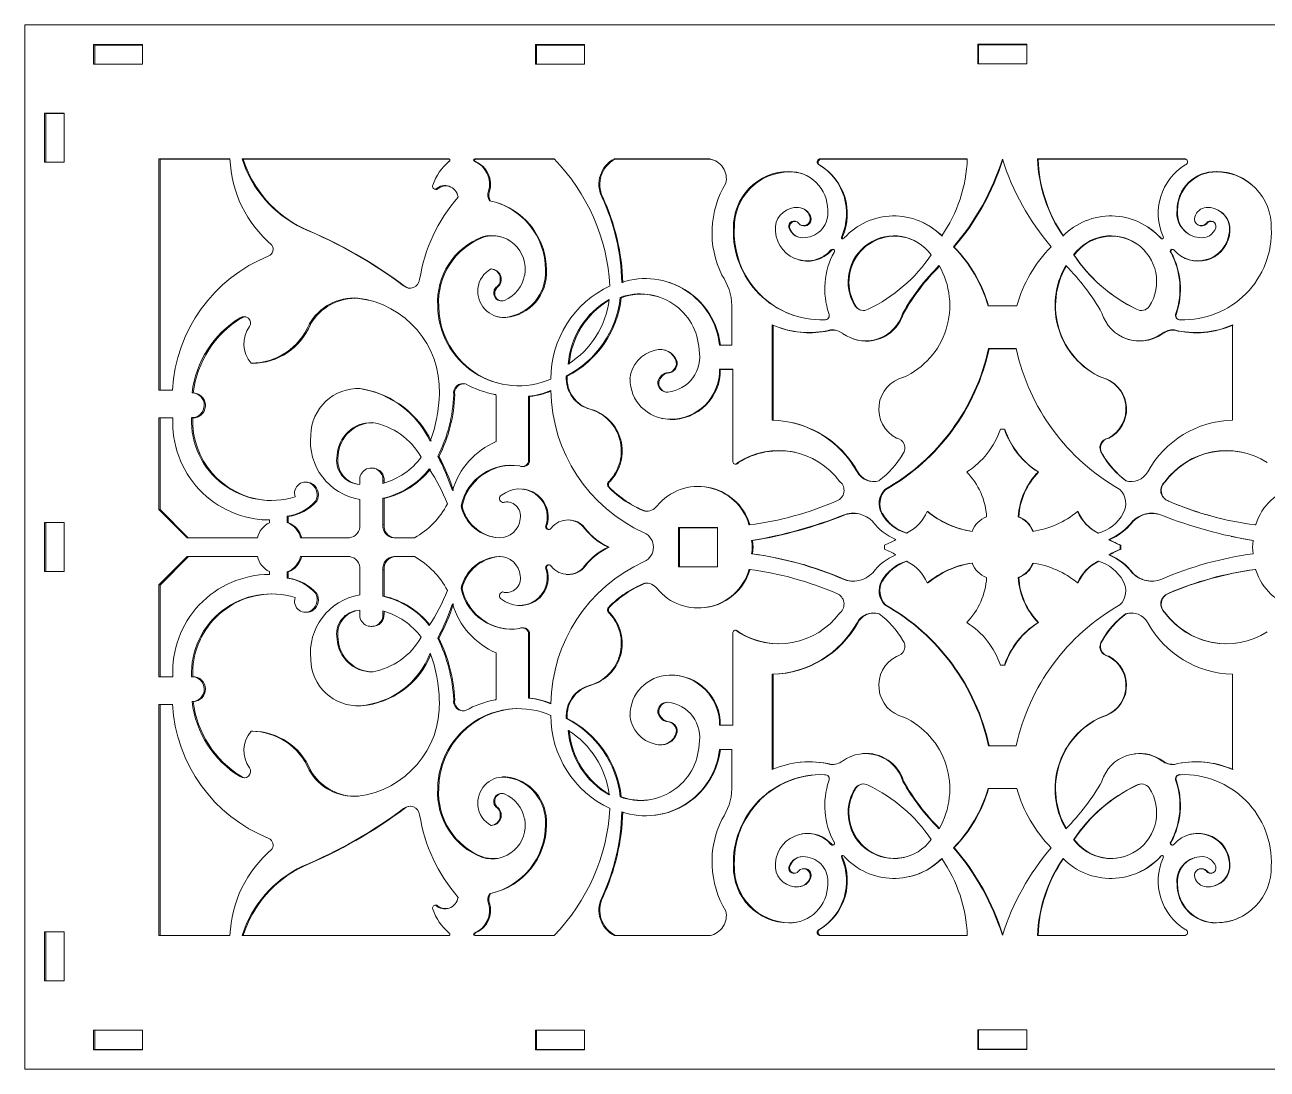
# Model space of a CAD drawing. Header units: millimetres. Extents: x -170 to 533, y 50 to 1036.
# Drawn here: x -166.1 to 51.4, y 529.6 to 712.3 of the extents above; entities that cross this region are included whole.
import ezdxf

# ---------------------------------------------------------------- set-up
doc = ezdxf.new("R2010")
doc.units = ezdxf.units.MM

msp = doc.modelspace()

# ---------------------------------------------------------------- linework, layer by layer
at = {"color": 7, "linetype": 'Continuous', "lineweight": 15}
for p, q in [((-166.06, 529.62), (-166.06, 712.34)), ((-166.06, 712.34), (176.1, 712.34)), ((-154.05, 705.44), (-154.05, 708.87)), ((-154.05, 708.87), (-153.82, 708.79)), ((-154.05, 708.87), (-145.48, 708.87)), ((-153.82, 705.44), (-153.82, 708.79)), ((-153.82, 708.79), (-145.48, 708.79)), ((-145.48, 708.87), (-145.48, 705.44)), ((-76.67, 705.44), (-76.67, 708.87)), ((-76.67, 708.87), (-76.5, 708.79)), ((-76.67, 708.87), (-68.09, 708.87)), ((-76.5, 705.44), (-76.5, 708.79)), ((-76.5, 708.79), (-68.09, 708.79)), ((-68.09, 708.87), (-68.09, 705.44)), ((0.73, 705.51), (0.73, 708.94)), ((0.73, 708.94), (0.85, 708.85)), ((0.73, 708.94), (9.31, 708.94)), ((0.85, 705.51), (0.85, 708.85)), ((0.85, 708.85), (9.31, 708.85)), ((9.31, 708.94), (9.31, 705.51)), ((-145.48, 705.44), (-154.05, 705.44)), ((-68.09, 705.44), (-76.67, 705.44)), ((9.31, 705.51), (0.73, 705.51)), ((-162.63, 688.33), (-162.63, 696.9)), ((-162.63, 696.9), (-162.39, 696.83)), ((-162.63, 696.9), (-159.2, 696.9)), ((-162.39, 688.33), (-162.39, 696.83)), ((-162.39, 696.83), (-159.2, 696.83)), ((-159.2, 696.9), (-159.2, 688.33)), ((-159.2, 688.33), (-162.63, 688.33)), ((-142.62, 688.91), (-142.62, 648.44)), ((-142.62, 688.91), (-142.4, 688.84)), ((-130.17, 688.9), (-142.62, 688.91)), ((-142.4, 688.84), (-142.4, 648.44)), ((-130.16, 688.83), (-142.4, 688.84)), ((-128.04, 688.9), (-127.83, 688.83)), ((-91.82, 688.9), (-128.04, 688.9)), ((-91.72, 688.83), (-127.83, 688.83)), ((-87.39, 688.47), (-87.21, 688.4)), ((-87.31, 688.9), (-87.13, 688.83)), ((-73.42, 688.9), (-87.31, 688.9)), ((-73.35, 688.83), (-87.13, 688.83)), ((-62.89, 688.9), (-62.73, 688.83)), ((-46.18, 688.9), (-62.89, 688.9)), ((-46.04, 688.83), (-62.73, 688.83)), ((-46.18, 688.9), (-46.04, 688.83)), ((-26.98, 687.82), (-26.85, 687.75)), ((-26.78, 688.9), (-26.65, 688.83)), ((-1.12, 688.9), (-26.78, 688.9)), ((-1.12, 688.83), (-26.65, 688.83)), ((11.16, 688.9), (11.27, 688.83)), ((11.16, 688.9), (36.83, 688.9)), ((11.27, 688.83), (36.91, 688.83)), ((36.83, 688.9), (36.91, 688.83)), ((-32.37, 686.68), (-32.23, 686.61)), ((42.41, 686.68), (42.49, 686.61)), ((-94.35, 683.61), (-94.17, 683.55)), ((-94.15, 683.58), (-93.97, 683.52)), ((-84.91, 683.23), (-84.73, 683.16)), ((-83.05, 681.09), (-83.23, 681.15)), ((-65.09, 682.27), (-64.93, 682.21)), ((-29.78, 680.12), (-29.91, 680.18)), ((-28.64, 678.74), (-28.51, 678.68)), ((35.59, 679.94), (35.67, 679.88)), ((43.36, 679.56), (43.28, 679.62)), ((-117.45, 676.77), (-117.25, 676.71)), ((-42.04, 676.77), (-41.89, 676.71)), ((-32.33, 676.85), (-32.2, 676.79)), ((-30.25, 677.3), (-30.11, 677.24)), ((-8.63, 677.62), (-8.75, 677.68)), ((30.53, 676.93), (30.44, 676.98)), ((39.13, 677.42), (39.22, 677.36)), ((40.72, 677.61), (40.8, 677.55)), ((44.75, 677.06), (44.83, 677)), ((-85.99, 675.23), (-85.81, 675.18)), ((-23.1, 675.29), (-22.97, 675.23)), ((32.69, 675.07), (32.78, 675.01)), ((-24.98, 672.95), (-24.85, 672.89)), ((-3.52, 673.52), (-3.4, 673.47)), ((17.49, 672.09), (17.59, 672.03)), ((34.47, 672.53), (34.56, 672.47)), ((36.22, 671.92), (36.3, 671.86)), ((-31.22, 671.43), (-31.08, 671.37)), ((-83.94, 669.51), (-84.12, 669.56)), ((-74.95, 669.49), (-74.78, 669.44)), ((-99.77, 666.67), (-99.58, 666.62)), ((-83.64, 666.36), (-83.46, 666.31)), ((-53.19, 667.23), (-53.34, 667.28)), ((-107.79, 664.52), (-107.59, 664.48)), ((-105.61, 664.11), (-107.59, 664.48)), ((-61.85, 664.65), (-61.69, 664.6)), ((-42.34, 663.21), (-42.34, 656.32)), ((2.5, 663.17), (7.54, 663.17)), ((-128.36, 661.09), (-128.15, 661.04)), ((-93.81, 663.12), (-93.63, 663.07)), ((-83.41, 661.3), (-83.23, 661.25)), ((-82.04, 661.16), (-81.87, 661.11)), ((-20.69, 663.05), (-20.56, 663)), ((-12.4, 661.91), (-12.28, 661.86)), ((35.39, 661.84), (35.47, 661.79)), ((-116.3, 659.94), (-116.09, 659.9)), ((-35.26, 659.85), (-35.26, 643.17)), ((-35.12, 659.79), (-35.12, 643.17)), ((-33.77, 659.29), (-33.63, 659.24)), ((-25.03, 658.96), (-24.9, 658.91)), ((35.08, 658.96), (35.16, 658.91)), ((45.31, 659.85), (45.31, 643.17)), ((-21.11, 657.41), (-20.98, 657.36)), ((26.07, 657.7), (26.17, 657.65)), ((32.99, 658.36), (33.08, 658.31)), ((-53.96, 655.4), (-54.12, 655.44)), ((-42.34, 656.32), (-44.49, 656.32)), ((2.6, 655.69), (2.71, 655.65)), ((2.6, 655.69), (7.45, 655.69)), ((2.71, 655.65), (7.46, 655.65)), ((-126.44, 653.16), (-126.23, 653.12)), ((-52.05, 653.34), (-51.9, 653.3)), ((-71.31, 650.9), (-71.14, 650.86)), ((-53.74, 651.46), (-53.59, 651.43)), ((-44.49, 652.07), (-44.34, 652.03)), ((-44.49, 652.07), (-42.16, 652.07)), ((-44.34, 652.03), (-42.16, 652.03)), ((-42.16, 652.07), (-42.16, 635.88)), ((23.15, 650.39), (23.06, 650.43)), ((-140.23, 648.44), (-142.62, 648.44)), ((-136.27, 647.9), (-136.48, 647.94)), ((-106.76, 648.58), (-106.96, 648.62)), ((-74, 648.38), (-73.99, 648.37)), ((-55.27, 649.94), (-55.12, 649.9)), ((-91, 647.65), (-90.82, 647.61)), ((-83.93, 647.69), (-83.75, 647.66)), ((-83.57, 647.51), (-83.57, 639.42)), ((-77.93, 647.21), (-77.76, 647.17)), ((-77.93, 647.21), (-77.93, 635.88)), ((-77.82, 647.38), (-77.65, 647.35)), ((-77.76, 647.17), (-77.76, 635.85)), ((-142.62, 643.6), (-142.4, 643.57)), ((-140.16, 643.6), (-142.62, 643.6)), ((-142.62, 643.6), (-142.62, 627.55)), ((-140.16, 643.57), (-142.4, 643.57)), ((-142.4, 643.57), (-142.4, 627.53)), ((-136.89, 643.6), (-136.67, 643.57)), ((-67.13, 645.09), (-66.96, 645.06)), ((-54.58, 643.48), (-54.42, 643.45)), ((-54.42, 643.45), (-53.14, 643.3)), ((-53.29, 643.33), (-53.14, 643.3)), ((-31.57, 642.68), (-31.7, 642.71)), ((4.67, 641.58), (5.37, 641.58)), ((5.37, 641.58), (5.48, 641.55)), ((-13.53, 640.04), (-13.4, 640.01)), ((23.57, 640.04), (23.67, 640.01)), ((-111.4, 637.03), (-111.2, 637)), ((22.47, 637.25), (22.56, 637.22)), ((-93.78, 636.85), (-93.59, 636.82)), ((-79.19, 635.07), (-79.01, 635.05)), ((-77.93, 635.88), (-77.76, 635.85)), ((-41.8, 635.49), (-41.66, 635.47)), ((-41.31, 635.77), (-41.17, 635.75)), ((-104.95, 634.76), (-105.15, 634.78)), ((-20.41, 634.16), (-20.28, 634.13)), ((11.26, 634.1), (11.37, 634.08)), ((-116.52, 632.29), (-116.72, 632.32)), ((-115.76, 631.92), (-115.55, 631.89)), ((-107.45, 632.58), (-107.45, 631.95)), ((-103.39, 632.58), (-103.39, 632.11)), ((-103.39, 632.58), (-103.2, 632.56)), ((-103.2, 632.56), (-103.2, 632.16)), ((-78.69, 631.07), (-78.86, 631.1)), ((-63.94, 631.48), (-63.78, 631.46)), ((-63.75, 632.53), (-63.59, 632.5)), ((-46.63, 631.43), (-46.78, 631.46)), ((-15.55, 631.03), (-15.42, 631.01)), ((26.6, 632.59), (26.69, 632.57)), ((33.45, 632.4), (33.53, 632.38)), ((-115.15, 629.03), (-114.95, 629.01)), ((-107.45, 629.28), (-107.45, 624.87)), ((-103.39, 629.51), (-103.2, 629.49)), ((-103.39, 629.51), (-103.39, 624.9)), ((-103.2, 629.49), (-103.2, 624.88)), ((-82.47, 628.78), (-82.3, 628.76)), ((34.02, 629.04), (34.1, 629.02)), ((-142.62, 627.55), (-137.65, 622.58)), ((-142.62, 627.55), (-142.4, 627.53)), ((-142.4, 627.53), (-137.45, 622.58)), ((-120.16, 626.35), (-120.16, 625.26)), ((-120.16, 626.35), (-119.96, 626.33)), ((-119.96, 626.33), (-119.96, 625.24)), ((-89.71, 628.18), (-89.53, 628.16)), ((-22.81, 626.55), (-22.68, 626.53)), ((-16.12, 626.88), (-15.99, 626.86)), ((-8.13, 627.19), (-8.01, 627.17)), ((7.79, 626.26), (7.89, 626.24)), ((18.17, 627.19), (18.27, 627.17)), ((-162.63, 616.69), (-162.63, 625.27)), ((-162.63, 625.27), (-162.39, 625.25)), ((-162.63, 625.27), (-159.2, 625.27)), ((-162.39, 616.69), (-162.39, 625.25)), ((-162.39, 625.25), (-159.2, 625.25)), ((-159.2, 625.27), (-159.2, 616.69)), ((-124.72, 625.78), (-124.51, 625.76)), ((-124.51, 625.76), (-123.24, 625.69)), ((-123.24, 625.71), (-123.24, 625.22)), ((-120.16, 625.26), (-119.96, 625.24)), ((-103.39, 624.9), (-103.2, 624.88)), ((-74.83, 624.88), (-74.66, 624.86)), ((-70.46, 625.67), (-70.62, 625.69)), ((-68.09, 624.2), (-67.92, 624.18)), ((-51.67, 617.51), (-51.67, 624.37)), ((-51.67, 624.37), (-51.51, 624.36)), ((-44.81, 624.37), (-51.67, 624.37)), ((-51.51, 617.51), (-51.51, 624.36)), ((-44.81, 624.36), (-51.51, 624.36)), ((-44.81, 617.51), (-44.81, 624.37)), ((-39.34, 624.94), (-39.2, 624.92)), ((27.72, 625.41), (27.82, 625.39)), ((-137.65, 622.58), (-125.36, 622.58)), ((-109.26, 622.58), (-117.8, 622.58)), ((-97.88, 622.58), (-101.5, 622.58)), ((-38.85, 622.11), (-38.71, 622.09)), ((23.65, 622.29), (23.75, 622.27)), ((45.05, 622.84), (45.12, 622.83)), ((-63.97, 620.94), (-63.81, 620.93)), ((-38.85, 619.78), (-38.71, 619.77)), ((-15.61, 620.59), (-15.61, 621.3)), ((25.66, 621.3), (25.75, 621.28)), ((25.66, 620.59), (25.66, 621.3)), ((25.66, 620.59), (25.75, 620.57)), ((25.75, 620.57), (25.75, 621.28)), ((-142.62, 614.34), (-137.65, 619.31)), ((-142.4, 614.33), (-137.43, 619.3)), ((-137.65, 619.31), (-137.43, 619.3)), ((-137.65, 619.31), (-125.36, 619.31)), ((-137.43, 619.3), (-125.36, 619.3)), ((-117.8, 619.31), (-117.6, 619.3)), ((-109.26, 619.31), (-117.8, 619.31)), ((-109.16, 619.3), (-117.6, 619.3)), ((-101.5, 619.31), (-101.31, 619.3)), ((-97.88, 619.31), (-101.5, 619.31)), ((-97.86, 619.3), (-101.31, 619.3)), ((-83.06, 619.3), (-82.89, 619.29)), ((-82.53, 619.28), (-82.89, 619.29)), ((-68.09, 617.69), (-67.92, 617.68)), ((-44.81, 617.51), (-51.67, 617.51)), ((23.65, 619.6), (23.75, 619.58)), ((-159.2, 616.69), (-162.63, 616.69)), ((-123.24, 616.18), (-123.24, 616.67)), ((-120.16, 615.54), (-120.16, 616.63)), ((-120.16, 616.63), (-119.96, 616.61)), ((-120.16, 615.54), (-119.96, 615.53)), ((-119.96, 615.53), (-119.96, 616.61)), ((-107.45, 612.6), (-107.45, 617.02)), ((-103.39, 612.38), (-103.39, 616.99)), ((-103.39, 616.99), (-103.2, 616.98)), ((-103.2, 612.37), (-103.2, 616.98)), ((-74.83, 617.01), (-74.66, 617)), ((-71.3, 616.19), (-71.13, 616.18)), ((-39.34, 616.95), (-39.2, 616.94)), ((-22.86, 615.36), (-22.73, 615.34)), ((7.79, 615.63), (7.89, 615.62)), ((27.72, 616.48), (27.82, 616.47)), ((49.27, 617.05), (49.31, 617.04)), ((-142.62, 598.29), (-142.62, 614.34)), ((-142.62, 614.34), (-142.4, 614.33)), ((-142.4, 598.29), (-142.4, 614.33)), ((-89.71, 613.71), (-89.53, 613.7)), ((-57.57, 614.64), (-57.41, 614.63)), ((-16.12, 615.01), (-15.99, 615)), ((-8.13, 614.7), (-8.01, 614.69)), ((18.17, 614.7), (18.27, 614.69)), ((-115.15, 612.86), (-114.95, 612.85)), ((-103.39, 612.38), (-103.2, 612.37)), ((-82.47, 613.11), (-82.3, 613.1)), ((-82.3, 613.1), (-81.73, 613)), ((34.02, 612.85), (34.1, 612.84)), ((-117.01, 609.56), (-116.81, 609.55)), ((-115.76, 609.97), (-115.55, 609.97)), ((-107.45, 609.31), (-107.45, 609.94)), ((-103.39, 609.31), (-103.39, 609.78)), ((-103.39, 609.31), (-103.2, 609.3)), ((-103.2, 609.3), (-103.2, 609.72)), ((-79.74, 610.75), (-79.56, 610.75)), ((-63.94, 610.41), (-63.78, 610.4)), ((-63.75, 609.36), (-63.59, 609.36)), ((-48.7, 610.33), (-48.55, 610.32)), ((-15.55, 610.86), (-15.42, 610.85)), ((26.6, 609.3), (26.69, 609.29)), ((33.45, 609.49), (33.53, 609.48)), ((-105.47, 607.09), (-105.28, 607.08)), ((-78.81, 606.82), (-78.99, 606.83)), ((-20.41, 607.73), (-20.28, 607.73)), ((11.26, 607.79), (11.37, 607.78)), ((-111.4, 604.86), (-111.2, 604.86)), ((-93.78, 605.04), (-93.59, 605.04)), ((-77.93, 594.68), (-77.93, 606.01)), ((-77.93, 606.01), (-77.76, 606)), ((-77.76, 594.69), (-77.76, 606)), ((-42.16, 589.82), (-42.16, 606.01)), ((-41.57, 606.4), (-41.71, 606.4)), ((-41.31, 606.12), (-41.17, 606.11)), ((22.47, 604.64), (22.56, 604.64)), ((-83.57, 594.38), (-83.57, 602.47)), ((4.67, 600.3), (5.37, 600.3)), ((5.37, 600.3), (5.48, 600.3)), ((23.57, 601.85), (23.67, 601.85)), ((-140.16, 598.29), (-142.62, 598.29)), ((-142.62, 598.29), (-142.4, 598.29)), ((-140.16, 598.29), (-142.4, 598.29)), ((-136.89, 598.29), (-136.67, 598.29)), ((-53.01, 598.56), (-53.17, 598.56)), ((-35.26, 582.04), (-35.26, 598.72)), ((-35.26, 598.72), (-35.12, 598.72)), ((-35.12, 582.1), (-35.12, 598.72)), ((45.31, 582.04), (45.31, 598.72)), ((-67.13, 596.8), (-66.96, 596.8)), ((-136.79, 593.92), (-136.58, 593.93)), ((-91, 594.24), (-90.82, 594.24)), ((-77.93, 594.68), (-77.76, 594.69)), ((-77.82, 594.51), (-77.65, 594.51)), ((-142.62, 552.98), (-142.62, 593.45)), ((-140.23, 593.45), (-142.62, 593.45)), ((-142.4, 553.02), (-142.4, 593.45)), ((-107.52, 593.19), (-107.32, 593.2)), ((-107.38, 593.2), (-107.18, 593.2)), ((-74, 593.51), (-73.99, 593.52)), ((-55.27, 591.95), (-55.12, 591.96)), ((-71.31, 590.99), (-71.14, 591)), ((-53.74, 590.43), (-53.59, 590.43)), ((-44.49, 589.82), (-44.34, 589.82)), ((-44.49, 589.82), (-42.16, 589.82)), ((-44.34, 589.82), (-42.16, 589.82)), ((22.3, 591.22), (22.4, 591.23)), ((-126.44, 588.73), (-126.23, 588.74)), ((-52.05, 588.55), (-51.9, 588.56)), ((-54.68, 586.35), (-54.52, 586.36)), ((-42.34, 585.57), (-44.49, 585.57)), ((-42.34, 578.68), (-42.34, 585.57)), ((2.6, 586.2), (2.71, 586.21)), ((2.6, 586.2), (7.45, 586.2)), ((2.71, 586.21), (7.45, 586.21)), ((-30.23, 583.32), (-30.37, 583.31)), ((-25.03, 582.93), (-24.9, 582.95)), ((-19.44, 584.82), (-19.57, 584.81)), ((28.17, 584.79), (28.08, 584.78)), ((32.99, 583.53), (33.08, 583.55)), ((36.46, 583.21), (36.38, 583.19)), ((-128.36, 580.8), (-128.15, 580.82)), ((-116.3, 581.95), (-116.09, 581.96)), ((-82.46, 580.74), (-82.64, 580.72)), ((-82.46, 580.74), (-81.87, 580.75)), ((-82.04, 580.73), (-81.87, 580.75)), ((-26.12, 581.14), (-26.09, 581.15)), ((-93.81, 578.77), (-93.63, 578.79)), ((-20.69, 578.84), (-20.56, 578.86)), ((-12.4, 579.98), (-12.28, 580)), ((2.5, 578.72), (7.54, 578.72)), ((28.51, 579.31), (28.6, 579.33)), ((35.39, 580.05), (35.47, 580.07)), ((-61.85, 577.24), (-61.69, 577.26)), ((-99.77, 575.22), (-99.58, 575.24)), ((-83.64, 575.53), (-83.46, 575.54)), ((-55.76, 574.06), (-55.61, 574.08)), ((-84.41, 572.27), (-84.23, 572.29)), ((-74.95, 572.4), (-74.78, 572.42)), ((-29.96, 570.8), (-30.09, 570.78)), ((17.49, 569.8), (17.59, 569.82)), ((37.84, 570.68), (37.76, 570.66)), ((-24.98, 568.94), (-24.85, 568.97)), ((-3.52, 568.37), (-3.4, 568.39)), ((34.47, 569.36), (34.56, 569.39)), ((-85.99, 566.66), (-85.81, 566.68)), ((-23.1, 566.6), (-22.97, 566.63)), ((32.69, 566.82), (32.78, 566.84)), ((-117.45, 565.12), (-117.25, 565.15)), ((-42.04, 565.12), (-41.89, 565.15)), ((-32.33, 565.04), (-32.2, 565.07)), ((-29.88, 564.69), (-30.01, 564.66)), ((-28.64, 563.15), (-28.51, 563.18)), ((-11.27, 563.3), (-11.15, 563.33)), ((27.47, 563.51), (27.57, 563.54)), ((39.53, 564.65), (39.45, 564.63)), ((40.72, 564.28), (40.8, 564.3)), ((44.75, 564.83), (44.83, 564.86)), ((-30.37, 561.56), (-30.23, 561.58)), ((35.59, 561.95), (35.67, 561.98)), ((42.3, 561.73), (42.38, 561.76)), ((-84.72, 560.32), (-84.54, 560.35)), ((-65.09, 559.62), (-64.93, 559.65)), ((-94.09, 558.33), (-94.28, 558.3)), ((-94.15, 558.31), (-93.97, 558.34)), ((-94.09, 558.33), (-93.97, 558.34)), ((-84.91, 558.66), (-84.73, 558.7)), ((-32.37, 555.21), (-32.23, 555.25)), ((42.41, 555.21), (42.49, 555.25)), ((-162.63, 545.06), (-162.63, 553.63)), ((-162.63, 553.63), (-159.2, 553.63)), ((-162.39, 545.1), (-162.39, 553.63)), ((-159.2, 553.63), (-159.2, 545.06)), ((-142.62, 552.98), (-142.4, 553.02)), ((-130.17, 552.99), (-142.62, 552.98)), ((-130.16, 553.03), (-142.4, 553.02)), ((-128.04, 552.99), (-127.83, 553.03)), ((-91.82, 552.99), (-128.04, 552.99)), ((-91.75, 553.03), (-127.83, 553.03)), ((-87.39, 553.42), (-87.21, 553.46)), ((-87.31, 552.99), (-87.13, 553.03)), ((-73.42, 552.99), (-87.31, 552.99)), ((-73.38, 553.03), (-87.13, 553.03)), ((-62.89, 552.99), (-62.73, 553.03)), ((-46.18, 552.99), (-62.89, 552.99)), ((-46.04, 553.03), (-62.73, 553.03)), ((-46.18, 552.99), (-46.04, 553.03)), ((-26.98, 554.07), (-26.85, 554.1)), ((-26.78, 552.99), (-26.65, 553.03)), ((-1.12, 552.99), (-26.78, 552.99)), ((-1.12, 553.03), (-26.65, 553.03)), ((11.16, 552.99), (11.27, 553.03)), ((11.16, 552.99), (36.83, 552.99)), ((11.27, 553.03), (36.91, 553.03)), ((36.83, 552.99), (36.91, 553.03)), ((36.91, 553.03), (37.11, 553.05)), ((-162.63, 545.06), (-162.39, 545.1)), ((-159.2, 545.06), (-162.63, 545.06)), ((-159.2, 545.1), (-162.39, 545.1)), ((-154.05, 533.02), (-154.05, 536.45)), ((-154.05, 536.45), (-145.48, 536.45)), ((-153.82, 533.07), (-153.82, 536.45)), ((-145.48, 536.45), (-145.48, 533.02)), ((-76.67, 533.02), (-76.67, 536.45)), ((-76.67, 536.45), (-68.09, 536.45)), ((-76.5, 533.07), (-76.5, 536.45)), ((-68.09, 536.45), (-68.09, 533.02)), ((0.73, 533.08), (0.73, 536.51)), ((0.73, 536.51), (9.31, 536.51)), ((0.85, 533.14), (0.85, 536.51)), ((9.31, 536.51), (9.31, 533.08)), ((-154.05, 533.02), (-153.82, 533.07)), ((-145.48, 533.02), (-154.05, 533.02)), ((-145.48, 533.07), (-153.82, 533.07)), ((-76.67, 533.02), (-76.5, 533.07)), ((-68.09, 533.02), (-76.67, 533.02)), ((-68.09, 533.07), (-76.5, 533.07)), ((0.73, 533.08), (0.85, 533.14)), ((9.31, 533.08), (0.73, 533.08)), ((9.31, 533.14), (0.85, 533.14)), ((176.1, 529.62), (-166.06, 529.62))]:
    msp.add_line(p, q, dxfattribs=at)
at = {"color": 7, "linetype": 'Continuous', "lineweight": 15, "flags": 128}
for points in [[(-46.04, 688.83), (-45.35, 688.63), (-45.21, 688.57)], [(36.91, 688.83), (37.11, 688.81), (37.21, 688.78)], [(-94.17, 683.55), (-94.1, 683.53), (-93.97, 683.52)], [(30.53, 676.93), (31.38, 676.31), (32.78, 675.01)], [(32.85, 674.89), (32.82, 674.92), (32.78, 675.01)], [(-99.58, 666.62), (-99.2, 666.37), (-99.06, 666.31)], [(-83.23, 661.25), (-82.85, 661.17), (-81.87, 661.11)], [(-116.52, 632.29), (-116.09, 632.19), (-115.55, 631.89)], [(-82.3, 628.76), (-81.67, 628.86), (-81.41, 628.85)], [(45.12, 622.83), (46.92, 622.46), (48.97, 622.09)], [(-57.01, 614.64), (-57.11, 614.65), (-57.41, 614.63)], [(-24.9, 582.95), (-24.62, 582.94), (-24.35, 582.96)], [(-128.15, 580.82), (-127.8, 580.64), (-127.65, 580.61)], [(28.6, 579.33), (28.88, 579.45), (29.13, 579.51)], [(-85.81, 566.68), (-84.5, 566.45), (-83.29, 566.5)], [(-32.23, 555.25), (-30.9, 555.36), (-30.47, 555.45)]]:
    msp.add_lwpolyline(points, dxfattribs=at)
at = {"color": 7, "linetype": 'Continuous', "lineweight": 15}
for centre, radius, start, end in [((-109.34, 689.69), 20.84, 182.1946, 229.6952), ((-108.87, 694.94), 20.1, 197.5091, 244.7298), ((-108.67, 694.87), 20.09, 197.5091, 244.7298), ((-85.94, 681.36), 9.2, 129.5239, 161.5185), ((-91.89, 688.67), 0.237, 295.393, 70.6994), ((-87.32, 688.68), 0.22, 87.4713, 252.8667), ((-89.05, 684.47), 4.33, 343.2685, 67.3784), ((-87.14, 688.61), 0.22, 87.4713, 246.1002), ((-88.87, 684.41), 4.33, 343.2685, 67.3784), ((-98.43, 664.65), 34.83, 3.363, 44.1143), ((-60.58, 684.45), 5.01, 117.5297, 205.7338), ((-60.42, 684.39), 5.01, 117.5297, 205.7338), ((-46.84, 685.4), 3.55, 347.454, 79.4253), ((-26.84, 688.35), 0.549, 84.6306, 254.6367), ((-26.7, 688.28), 0.548, 84.6306, 234.6838), ((-32.23, 679.33), 9.98, 336.1335, 58.2975), ((-32.09, 679.27), 9.97, 336.1335, 58.2975), ((-26.46, 689.83), 25.36, 325.3638, 357.8909), ((-37.02, 702.22), 44.11, 319.4119, 342.3553), ((-36.88, 702.15), 44.08, 319.4119, 342.3553), ((47.06, 702.22), 44.11, 197.6447, 220.5881), ((36.51, 689.83), 25.36, 182.1091, 214.6362), ((36.59, 689.76), 25.34, 182.1091, 214.6362), ((42.27, 679.33), 9.98, 121.7025, 203.8665), ((36.88, 688.35), 0.549, 285.3633, 95.3694), ((-32.34, 676.98), 9.7, 90.1472, 181.2589), ((-32.2, 676.92), 9.69, 90.1472, 181.2589), ((-32.25, 679.97), 6.7, 359.715, 91.0091), ((-32.11, 679.91), 6.7, 64.2121, 91.0091), ((42.29, 679.97), 6.7, 88.9909, 180.285), ((42.37, 679.91), 6.7, 88.9909, 180.285), ((42.39, 676.98), 9.7, 358.7411, 89.8528), ((42.47, 676.92), 9.69, 49.7084, 89.8528), ((-94.19, 684.09), 0.509, 158.5149, 274.0351), ((-92.55, 681.89), 2.33, 8.1025, 133.3318), ((-92.37, 681.82), 2.33, 70.7585, 133.3318), ((-83.21, 682.58), 1.82, 159.1348, 213.6289), ((-83.03, 682.51), 1.82, 159.1348, 213.6289), ((-29.13, 675.95), 16.67, 148.6286, 206.3073), ((-68.17, 663.15), 29.16, 139.1862, 170.8986), ((-87.3, 669.49), 12.35, 359.9864, 77.9559), ((-87.12, 669.44), 12.34, 359.9864, 70.7478), ((-99.41, 666.33), 37.84, 1.423, 24.916), ((-99.22, 666.28), 37.81, 1.423, 24.916), ((-30.95, 676.6), 3.79, 85.532, 173.0931), ((-29.78, 678.39), 1.19, 220.9579, 16.8888), ((-30.87, 678.06), 2.33, 16.8888, 84.6996), ((-29.64, 678.33), 1.19, 246.6511, 16.8888), ((-30.73, 678), 2.33, 16.8888, 65.8319), ((-29.84, 679.42), 4.33, 274.9665, 6.8609), ((-13.96, 667.13), 11.77, 44.7651, 137.5493), ((24, 667.13), 11.77, 42.4507, 135.2349), ((39.88, 679.42), 4.33, 173.1391, 265.0335), ((39.97, 679.36), 4.32, 173.1391, 235.6283), ((39.82, 678.39), 1.19, 163.1112, 319.0421), ((40.91, 678.06), 2.33, 95.3004, 163.1112), ((40.99, 676.6), 3.79, 6.9069, 94.468), ((41.07, 676.54), 3.79, 6.9069, 52.8213), ((-149.45, 600.19), 82.99, 53.2326, 67.3216), ((-149.22, 600.19), 82.92, 53.2326, 67.3216), ((-26.68, 676.11), 15.37, 177.5392, 272.0921), ((-26.55, 676.05), 15.36, 177.5392, 251.1983), ((-29.17, 676.59), 5.55, 175.1823, 319.0204), ((-31.44, 677.09), 0.926, 34.3998, 195.0732), ((-29.9, 677.63), 2.55, 197.7994, 279.8352), ((-31.3, 677.03), 0.925, 78.1217, 195.0732), ((-29.77, 677.57), 2.55, 197.7994, 247.2774), ((-13.83, 667.07), 11.76, 44.7651, 63.7323), ((39.22, 676.59), 5.55, 220.9796, 4.8177), ((36.73, 676.11), 15.37, 267.9079, 2.4608), ((39.3, 676.53), 5.55, 237.3359, 4.8177), ((39.9, 678.33), 1.19, 234.6573, 319.0421), ((39.94, 677.63), 2.55, 260.1648, 342.2006), ((41.48, 677.09), 0.926, 344.9268, 145.6002), ((41.56, 677.03), 0.925, 56.9596, 145.6002), ((-81.65, 663.85), 12.18, 110.8425, 183.4392), ((-81.48, 663.8), 12.17, 110.8425, 183.4392), ((-84.32, 669.63), 5.84, 349.3167, 106.5464), ((-84.15, 669.58), 5.84, 72.0265, 106.5464), ((-22.9, 675.13), 0.258, 142.0186, 346.7393), ((-22.76, 675.07), 0.258, 142.0186, 229.8076), ((-13.96, 667.4), 8.02, 35.7605, 212.9297), ((-13.83, 667.35), 8.01, 64.8837, 212.9297), ((24, 667.4), 8.02, 327.0703, 144.2395), ((24.09, 667.35), 8.01, 58.3071, 144.2395), ((32.94, 675.13), 0.258, 193.2607, 37.9814), ((-113.42, 646.95), 26.85, 111.6927, 176.8369), ((-123.89, 673.08), 1.29, 294.6195, 34.3761), ((-29.04, 676.53), 5.55, 248.3729, 319.0204), ((-12.66, 666.14), 13.4, 151.5087, 198.7101), ((-24.7, 672.74), 0.347, 321.129, 143.7216), ((-24.57, 672.69), 0.347, 78.8763, 143.7216), ((-30.26, 687.38), 27.46, 295.4417, 326.1686), ((-20.84, 656.52), 24.28, 15.8965, 44.46), ((-20.72, 656.47), 24.26, 15.8965, 44.46), ((30.89, 656.52), 24.28, 135.54, 164.1035), ((40.31, 687.38), 27.46, 213.8314, 244.5583), ((40.39, 687.31), 27.44, 213.8314, 242.4829), ((34.74, 672.74), 0.347, 36.2784, 218.871), ((22.7, 666.14), 13.4, 341.2899, 28.4913), ((34.83, 672.69), 0.347, 66.4357, 218.871), ((22.8, 666.08), 13.39, 341.2899, 28.4913), ((21.72, 642.44), 39.29, 135.0368, 150.2917), ((21.82, 642.4), 39.26, 135.0368, 150.2917), ((-17.99, 663.23), 13.81, 294.5483, 30.3398), ((28.04, 663.23), 13.81, 149.6602, 245.4517), ((28.13, 663.18), 13.8, 149.6602, 245.4517), ((-11.68, 642.44), 39.29, 29.7083, 44.9632), ((-98.66, 667.96), 1.7, 228.9395, 353.6308), ((-82.45, 665.79), 4.33, 117.735, 174.2656), ((-84.63, 667.85), 1.79, 303.6693, 84.7971), ((-84.45, 667.8), 1.78, 303.6693, 73.4126), ((-84.52, 669.67), 6.04, 293.2788, 349.3167), ((-82.83, 669.01), 7.89, 275.6863, 3.4702), ((-82.65, 668.96), 7.89, 275.6863, 3.4702), ((-57.45, 654.9), 13.04, 6.2568, 108.462), ((-52.21, 662.96), 9.88, 1.4854, 34.566), ((-82.25, 665.69), 4.54, 173.255, 272.6189), ((-82.63, 665.42), 1.38, 136.7229, 291.154), ((-82.45, 665.37), 1.38, 136.7229, 248.6482), ((-55.92, 650.32), 18.1, 115.2637, 179.8601), ((-57.29, 654.86), 13.03, 6.2568, 71.6258), ((-108.4, 655.48), 9.07, 86.1199, 150.4978), ((-108.21, 655.43), 9.06, 86.1199, 150.4978), ((-109.76, 648.39), 16.26, 358.1376, 83.0204), ((-79.37, 666.58), 17.63, 297.2167, 353.7146), ((-79.2, 666.53), 17.62, 297.2167, 353.7146), ((-56.64, 651.83), 14.38, 119.9514, 175.3681), ((-79.14, 666.08), 15.43, 301.9692, 353.3503), ((-56.48, 651.79), 14.37, 121.0711, 175.3681), ((-58.35, 654.96), 10.3, 2.9114, 109.8404), ((-58.19, 654.92), 10.29, 72.4264, 109.8404), ((-119.15, 645.89), 17.77, 121.2316, 173.298), ((-118.94, 645.86), 17.76, 121.2316, 173.298), ((-127.69, 660.18), 1.13, 326.1359, 126.2344), ((-127.48, 660.13), 1.12, 84.6121, 126.2344), ((-79.68, 663.32), 14.13, 180.8158, 293.5709), ((-79.51, 663.27), 14.12, 180.8158, 257.997), ((-26.02, 661.5), 0.757, 262.3587, 26.6598), ((-18.93, 663.86), 6.81, 233.8927, 343.3573), ((-18.8, 663.81), 6.81, 251.3711, 343.3573), ((-19.3, 664.12), 1.75, 217.8497, 298.412), ((-19.17, 664.07), 1.75, 217.8497, 249.7059), ((28.97, 663.86), 6.81, 196.6427, 306.1073), ((29.34, 664.12), 1.75, 241.588, 322.1503), ((36.07, 661.5), 0.757, 153.3402, 277.6413), ((36.15, 661.45), 0.757, 153.3402, 241.6739), ((-122.65, 656.55), 5.08, 143.8549, 221.9071), ((-126.45, 664.14), 10.99, 270.0484, 337.5153), ((-126.24, 664.09), 10.98, 270.0484, 337.5153), ((-28.82, 674.58), 16.08, 246.3657, 283.6214), ((-28.68, 674.53), 16.07, 252.0519, 283.6214), ((-24.81, 655.81), 3.16, 53.8927, 94.0959), ((-24.67, 655.76), 3.16, 71.2253, 94.0959), ((34.85, 655.81), 3.16, 85.9041, 126.1073), ((34.94, 655.76), 3.16, 85.9041, 126.1073), ((38.86, 674.58), 16.08, 256.3786, 293.6343), ((38.95, 674.53), 16.07, 256.3786, 293.6343), ((29.06, 663.81), 6.81, 244.8046, 306.1073), ((-54.47, 649.85), 5.71, 103.0123, 174.3252), ((-54.88, 652.62), 2.92, 14.1854, 107.356), ((-54.73, 652.58), 2.92, 14.1854, 74.7749), ((-54.13, 654.24), 6.19, 275.7176, 11.6055), ((-34.05, 663.65), 37.5, 299.5629, 347.7491), ((-33.91, 663.6), 37.47, 299.5629, 347.7491), ((44.09, 663.65), 37.5, 192.2509, 240.4371), ((-53.7, 653.13), 1.67, 268.7264, 7.2397), ((-53.55, 653.09), 1.66, 268.7264, 7.2397), ((-65.76, 650.48), 5.56, 175.7276, 255.8253), ((-65.6, 650.45), 5.56, 175.7276, 255.8253), ((-53.12, 650.36), 7.03, 179.5993, 268.5886), ((-53.11, 649.3), 2.26, 106.3354, 163.5873), ((-52.95, 649.26), 2.25, 106.3354, 163.5873), ((-53.08, 651.92), 8.6, 268.5886, 1.0046), ((-52.93, 651.88), 8.59, 268.5886, 1.0046), ((-10.89, 645.12), 5.72, 103.8649, 242.515), ((20.93, 645.12), 5.72, 297.485, 76.1351), ((21.03, 645.08), 5.72, 297.485, 68.1663), ((-136.84, 645.79), 2.18, 268.7063, 88.7063), ((-136.63, 645.75), 2.18, 268.7063, 80.5297), ((-107.75, 640.43), 8.27, 87.3877, 178.7286), ((-110.02, 632.4), 16.51, 25.4539, 80.7813), ((-109.82, 632.38), 16.49, 25.4539, 79.3061), ((-89.37, 647.94), 1.65, 74.9295, 189.9387), ((-89.19, 647.9), 1.65, 86.7947, 189.9387), ((-80.37, 665.16), 17.83, 241.2572, 259.1869), ((-78.66, 658.44), 11.09, 274.3059, 294.8351), ((-78.48, 658.4), 11.08, 274.3059, 294.0277), ((-46.25, 648.75), 27.74, 180.792, 245.7312), ((-53.64, 649.72), 1.64, 172.3635, 274.4661), ((-53.49, 649.68), 1.64, 172.3635, 256.7233), ((-118.01, 648.22), 24.5, 339.1394, 359.1624), ((-116.67, 648.5), 25.68, 333.0226, 358.1122), ((-116.46, 648.46), 25.66, 333.0226, 358.1122), ((-83.76, 647.47), 0.188, 12.0721, 76.6387), ((-77.76, 647.22), 0.178, 112.3966, 183.9379), ((-77.58, 647.18), 0.178, 112.3966, 183.9379), ((-123.15, 642.74), 17.03, 177.1067, 269.6895), ((-122.96, 643.06), 13.94, 177.7824, 287.6144), ((-122.75, 643.03), 13.93, 177.7824, 263.9891), ((-69.32, 637.77), 7.65, 316.7683, 73.3201), ((-69.15, 637.74), 7.64, 316.7683, 73.3201), ((-105.36, 636.7), 6.05, 89.2012, 176.9369), ((-105.16, 636.68), 6.05, 89.2012, 176.9369), ((-107.35, 630.69), 12.24, 29.4193, 80.2582), ((-35.7, 625.71), 17.46, 28.9026, 88.5679), ((-35.56, 625.7), 17.45, 28.9026, 76.765), ((-8.86, 646.18), 14.29, 302.3214, 341.2473), ((18.91, 646.18), 14.29, 198.7527, 237.6786), ((19, 646.14), 14.28, 198.7527, 237.6786), ((45.74, 625.71), 17.46, 91.4321, 151.0974), ((-105.76, 639.47), 10.32, 173.5843, 260.5966), ((-78.18, 626.91), 13.63, 113.2971, 163.104), ((-13.78, 638.33), 1.73, 321.4269, 81.659), ((23.82, 638.33), 1.73, 98.341, 218.5731), ((23.92, 638.3), 1.73, 98.341, 218.5731), ((-107.3, 636.14), 4.2, 167.8511, 267.9507), ((-34.16, 624.5), 13.35, 36.315, 122.3884), ((-34.02, 624.48), 13.34, 78.3168, 122.3884), ((-25.66, 644.82), 15.25, 306.6696, 330.2093), ((35.7, 644.82), 15.25, 209.7907, 233.3304), ((35.79, 644.79), 15.24, 209.7907, 233.3304), ((44.21, 624.5), 13.35, 57.6116, 143.685), ((44.28, 624.48), 13.34, 69.7232, 143.685), ((-107.11, 636.12), 4.19, 167.8511, 259.6779), ((-106.78, 644.26), 12.62, 285.5983, 323.194), ((-129.04, 618.24), 39.87, 18.4662, 27.8208), ((-128.83, 618.22), 39.84, 18.4662, 27.8208), ((-80.96, 626.34), 8.94, 80.3371, 168.1677), ((-80.79, 626.32), 8.93, 84.3808, 168.1677), ((-79.02, 636.19), 1.13, 246.7395, 344.2275), ((-78.84, 636.16), 1.13, 261.3445, 344.2275), ((-41.72, 635.92), 0.437, 185.3644, 339.8222), ((-41.58, 635.9), 0.437, 259.5466, 339.8222), ((-105.42, 632.76), 2.04, 354.9204, 185.0796), ((-105.23, 632.74), 2.04, 354.9204, 82.287), ((-106.51, 643.42), 14.25, 282.6377, 322.0227), ((-106.31, 643.38), 14.24, 282.6377, 322.0227), ((-121.13, 617.34), 31.11, 21.0837, 33.7951), ((-17.52, 635.75), 3.31, 208.9026, 286.9762), ((-17.39, 635.73), 3.3, 208.9026, 259.086), ((-9.91, 625.55), 12.19, 3.3172, 44.5255), ((19.95, 625.55), 12.19, 135.4745, 176.6828), ((20.05, 625.54), 12.18, 135.4745, 176.6828), ((27.56, 635.75), 3.31, 253.0238, 331.0974), ((-116.95, 630.42), 1.91, 51.4704, 199.8511), ((-117.2, 630.11), 2.31, 332.1222, 51.4704), ((-116.99, 630.09), 2.31, 332.1222, 51.4704), ((-79.52, 626.25), 4.89, 343.673, 129.3397), ((-79.34, 626.23), 4.89, 343.673, 82.3188), ((-63.33, 631.91), 0.744, 124.2191, 214.9398), ((-50.89, 644.18), 18.21, 224.2187, 248.4728), ((-63.17, 631.89), 0.744, 124.2191, 214.9398), ((-50.74, 644.15), 18.19, 224.2187, 248.4728), ((-48.24, 622.29), 9.28, 16.5322, 140.6457), ((-48.09, 622.28), 9.27, 16.5322, 80.9653), ((-24.67, 630.89), 1.98, 290.7552, 49.982), ((-13.05, 628.57), 3.5, 135.4078, 208.9434), ((-12.93, 628.55), 3.5, 135.4078, 208.9434), ((23.1, 628.57), 3.5, 331.0566, 44.5922), ((34.72, 630.89), 1.98, 130.018, 249.2448), ((34.8, 630.86), 1.98, 130.018, 249.2448), ((58.28, 622.29), 9.28, 39.3543, 163.4678), ((-121.31, 634.5), 8.23, 277.9753, 318.3541), ((-121.1, 634.47), 8.23, 277.9753, 318.3541), ((-104.93, 635.21), 14.46, 299.17, 332.516), ((-82.33, 629.43), 0.664, 115.2156, 257.8344), ((-81.77, 626.42), 2.46, 348.1382, 106.5203), ((-46.8, 682.14), 57.8, 277.5305, 293.2587), ((56.84, 682.14), 57.8, 246.7413, 262.4695), ((56.91, 682.08), 57.76, 246.7413, 256.3109), ((-82.74, 629.72), 7.14, 192.4729, 267.377), ((-82.56, 629.7), 7.14, 192.4729, 261.3429), ((-57.33, 629.65), 2.42, 264.3004, 322.4739), ((-51.67, 699.49), 78.43, 279.4014, 291.5863), ((-51.51, 699.41), 78.37, 279.4014, 291.5863), ((-21.09, 622.21), 4.68, 43.1728, 111.5863), ((-20.96, 622.19), 4.67, 81.1091, 111.5863), ((-9.72, 630.42), 7.31, 208.9434, 253.9514), ((-9.6, 630.39), 7.3, 208.9434, 253.9514), ((-14.99, 630.11), 7.45, 295.8196, 337.0012), ((2, 639.44), 15.89, 230.4212, 261.735), ((2.11, 639.41), 15.88, 230.4212, 259.6024), ((3.76, 622.21), 4.32, 110.3749, 159.6209), ((6.28, 622.21), 4.32, 20.3791, 69.6251), ((6.39, 622.19), 4.32, 20.3791, 69.6251), ((8.05, 639.44), 15.89, 278.265, 309.5788), ((25.04, 630.11), 7.45, 202.9988, 244.1804), ((25.13, 630.08), 7.45, 202.9988, 244.1804), ((19.77, 630.42), 7.31, 286.0486, 331.0566), ((31.13, 622.21), 4.68, 68.4137, 136.8272), ((31.22, 622.19), 4.67, 77.2015, 136.8272), ((61.71, 699.49), 78.43, 248.4137, 260.5986), ((-121.52, 621.67), 3.95, 115.8423, 166.7257), ((-121.55, 621.66), 3.86, 13.7883, 68.9646), ((-121.34, 621.64), 3.86, 13.7883, 68.9646), ((-109.5, 624.63), 2.06, 276.6567, 6.7384), ((-101.28, 624.69), 2.12, 174.3885, 264.0231), ((-101.09, 624.67), 2.12, 174.3885, 260.615), ((-83, 626.23), 3.64, 268.9448, 355.122), ((-74.38, 624.57), 0.537, 145.1404, 330.3555), ((-74.22, 624.55), 0.537, 145.1404, 253.8275), ((-71.04, 622.07), 3.64, 35.8266, 142.1252), ((-70.87, 622.05), 3.64, 35.8266, 83.4303), ((-59.2, 631.21), 11.32, 218.2671, 245.0582), ((-59.04, 631.19), 11.32, 218.2671, 245.0582), ((-39.23, 624.95), 0.115, 188.9132, 272.567), ((-9.91, 631.34), 9.77, 217.3886, 247.7989), ((19.96, 631.34), 9.77, 292.2011, 322.6114), ((20.06, 631.32), 9.77, 292.2011, 322.6114), ((49.27, 624.95), 0.115, 267.433, 351.0868), ((-58.84, 620.94), 2.79, 295.101, 64.899), ((-45.67, 620.94), 6.91, 350.3177, 9.6823), ((-45.52, 620.93), 6.91, 350.3177, 9.6823), ((-20.41, 633.55), 13.16, 291.3824, 301.1419), ((30.46, 633.55), 13.16, 238.8581, 248.6176), ((30.55, 633.53), 13.15, 238.8581, 248.6176), ((55.71, 620.94), 6.91, 170.3177, 189.6823), ((-59.2, 610.68), 11.32, 114.9418, 141.7329), ((-59.04, 610.67), 11.32, 114.9418, 141.7329), ((-46.71, 560.3), 60, 66.5781, 82.4747), ((-46.56, 560.33), 59.96, 66.5781, 82.4747), ((-20.41, 608.34), 13.16, 58.8491, 68.6087), ((30.46, 608.34), 13.16, 111.3913, 121.1509), ((30.55, 608.33), 13.15, 111.3913, 121.1509), ((56.76, 560.3), 60, 97.5253, 113.4219), ((-121.52, 620.22), 3.95, 193.2743, 244.1577), ((-121.55, 620.23), 3.86, 291.0354, 346.2117), ((-121.34, 620.22), 3.86, 291.0354, 346.2117), ((-109.5, 617.26), 2.06, 353.2616, 83.3433), ((-101.28, 617.2), 2.12, 95.9769, 185.6115), ((-101.09, 617.19), 2.12, 95.9769, 185.6115), ((-104.93, 606.68), 14.46, 27.484, 60.83), ((-82.74, 612.17), 7.14, 92.623, 167.5271), ((-82.56, 612.16), 7.14, 92.623, 167.5271), ((-83, 615.66), 3.64, 4.878, 91.0552), ((-74.38, 617.32), 0.537, 29.6445, 214.8596), ((-74.22, 617.31), 0.537, 93.1032, 214.8596), ((-46.25, 593.14), 27.74, 114.2688, 179.208), ((-71.04, 619.82), 3.64, 217.8748, 324.1734), ((-70.87, 619.81), 3.64, 265.916, 324.1734), ((-9.91, 610.55), 9.77, 112.2011, 142.6114), ((-9.72, 611.47), 7.31, 106.0486, 151.0566), ((-9.6, 611.46), 7.3, 106.0486, 151.0566), ((-14.99, 611.78), 7.45, 22.9988, 64.1804), ((2, 602.45), 15.89, 98.265, 129.5788), ((2.11, 602.45), 15.88, 98.265, 129.5788), ((3.76, 619.68), 4.32, 200.3791, 249.6251), ((6.28, 619.68), 4.32, 290.3749, 339.6209), ((6.39, 619.66), 4.32, 290.3749, 339.6209), ((8.05, 602.45), 15.89, 50.4212, 81.735), ((25.04, 611.78), 7.45, 115.8196, 157.0012), ((25.13, 611.78), 7.45, 115.8196, 157.0012), ((19.77, 611.47), 7.31, 28.9434, 73.9514), ((19.96, 610.55), 9.77, 37.3886, 67.7989), ((20.06, 610.54), 9.77, 37.3886, 67.7989), ((-123.15, 599.15), 17.03, 90.3105, 182.8933), ((-121.31, 607.39), 8.23, 41.6459, 82.0247), ((-121.1, 607.38), 8.23, 41.6459, 82.0247), ((-79.52, 615.64), 4.89, 230.6603, 16.327), ((-81.77, 615.47), 2.46, 253.4797, 11.8618), ((-79.34, 615.63), 4.89, 267.4326, 16.327), ((-48.24, 619.59), 9.28, 219.3543, 343.4678), ((-48.09, 619.58), 9.27, 267.1514, 343.4678), ((-39.23, 616.94), 0.115, 87.433, 171.0868), ((-46.8, 559.75), 57.8, 66.7413, 82.4695), ((-39.09, 616.92), 0.115, 87.433, 171.0868), ((-21.09, 619.68), 4.68, 247.7331, 316.8272), ((-20.96, 619.67), 4.67, 247.7331, 265.1099), ((-9.91, 616.34), 12.19, 315.4745, 356.6828), ((19.95, 616.34), 12.19, 183.3172, 224.5255), ((20.05, 616.32), 12.18, 183.3172, 224.5255), ((31.13, 619.68), 4.68, 223.1728, 292.2669), ((31.22, 619.67), 4.67, 223.1728, 262.9433), ((56.84, 559.75), 57.8, 97.5305, 113.2587), ((56.91, 559.78), 57.76, 97.5305, 113.2587), ((49.27, 616.94), 0.115, 8.9132, 92.567), ((58.28, 619.59), 9.28, 196.5322, 320.6457), ((-121.13, 624.55), 31.11, 326.2049, 338.9163), ((-80.96, 615.55), 8.94, 191.8323, 279.6629), ((-80.79, 615.53), 8.93, 191.8323, 268.4852), ((-50.89, 597.71), 18.21, 111.5272, 135.7813), ((-50.74, 597.71), 18.19, 111.5272, 135.7813), ((-57.33, 612.24), 2.42, 37.5261, 95.6996), ((-13.05, 613.31), 3.5, 151.0566, 224.5922), ((-12.93, 613.31), 3.5, 151.0566, 224.5922), ((23.1, 613.31), 3.5, 315.4078, 28.9434), ((-122.96, 598.83), 13.94, 72.3856, 182.2176), ((-122.75, 598.83), 13.93, 87.4136, 182.2176), ((-116.95, 611.47), 1.91, 160.1489, 308.5296), ((-105.76, 602.42), 10.32, 99.4034, 186.4157), ((-117.2, 611.78), 2.31, 308.5296, 27.8778), ((-116.99, 611.77), 2.31, 308.5296, 27.8778), ((-106.51, 598.47), 14.25, 37.9773, 77.3623), ((-106.31, 598.48), 14.24, 38.6933, 77.3623), ((-129.04, 623.65), 39.87, 332.1792, 341.5338), ((-128.83, 623.63), 39.84, 332.1792, 341.5338), ((-78.18, 614.98), 13.63, 196.896, 246.7029), ((-82.33, 612.46), 0.664, 102.1656, 244.7844), ((-24.67, 611), 1.98, 310.018, 69.2448), ((34.72, 611), 1.98, 110.7552, 229.982), ((34.8, 610.99), 1.98, 110.7552, 229.982), ((-116.74, 611.46), 1.91, 268.0527, 308.5296), ((-107.3, 605.74), 4.2, 92.0493, 192.1489), ((-107.11, 605.74), 4.19, 94.7225, 192.1489), ((-105.42, 609.12), 2.04, 174.9204, 5.0796), ((-105.23, 609.12), 2.04, 268.523, 5.0796), ((-106.78, 597.63), 12.62, 36.806, 74.4017), ((-69.32, 604.12), 7.65, 286.6799, 43.2317), ((-69.15, 604.12), 7.64, 286.6799, 43.2317), ((-63.33, 609.98), 0.744, 145.0602, 235.7809), ((-63.17, 609.97), 0.744, 145.0602, 235.7809), ((-34.16, 617.39), 13.35, 237.6116, 323.685), ((-17.52, 606.14), 3.31, 73.0238, 151.0974), ((-17.39, 606.13), 3.3, 86.9191, 151.0974), ((-25.66, 597.07), 15.25, 29.7907, 53.3304), ((-34.05, 578.24), 37.5, 12.2509, 60.4371), ((-33.91, 578.26), 37.47, 12.2509, 60.4371), ((44.09, 578.24), 37.5, 119.5629, 167.7491), ((35.7, 597.07), 15.25, 126.6696, 150.2093), ((35.79, 597.07), 15.24, 126.6696, 150.2093), ((27.56, 606.14), 3.31, 28.9026, 106.9762), ((27.65, 606.13), 3.3, 85.7628, 106.9762), ((44.21, 617.39), 13.35, 216.315, 302.3884), ((44.28, 617.38), 13.34, 216.315, 268.0773), ((-79.02, 605.7), 1.13, 15.7725, 113.2605), ((-78.84, 605.7), 1.13, 15.7725, 88.4161), ((-35.7, 616.17), 17.46, 271.4321, 331.0974), ((-35.56, 616.16), 17.45, 271.4321, 331.0974), ((-8.86, 595.71), 14.29, 18.7386, 57.6786), ((18.91, 595.71), 14.29, 122.3214, 161.2614), ((19, 595.72), 14.28, 122.3214, 161.2614), ((45.74, 616.17), 17.46, 208.9026, 268.5679), ((-105.36, 605.19), 6.05, 183.0631, 270.7988), ((-105.16, 605.18), 6.05, 183.0631, 270.7988), ((-107.35, 611.2), 12.24, 279.7418, 330.5807), ((-119.3, 592.72), 28.34, 3.0812, 25.784), ((-119.09, 592.72), 28.32, 3.0812, 25.784), ((-41.72, 605.97), 0.437, 20.1778, 174.6356), ((-41.58, 605.96), 0.437, 20.1778, 88.2325), ((-34.02, 617.38), 13.34, 237.6116, 268.9048), ((-13.78, 603.56), 1.73, 278.341, 38.5731), ((23.82, 603.56), 1.73, 141.4269, 261.659), ((23.92, 603.56), 1.73, 141.4269, 261.659), ((-108.56, 607.54), 14.39, 274.7033, 339.0614), ((-117.37, 593.8), 23.85, 0.5638, 21.1344), ((-107.75, 601.45), 8.27, 181.2714, 272.6123), ((-108.36, 607.53), 14.38, 274.7033, 338.0708), ((-10.89, 596.77), 5.72, 117.485, 256.1351), ((20.93, 596.77), 5.72, 283.8649, 62.515), ((21.03, 596.78), 5.72, 283.8649, 62.515), ((-136.84, 596.1), 2.18, 271.2937, 91.2937), ((-136.63, 596.11), 2.18, 271.2937, 91.2937), ((-53.12, 591.53), 7.03, 91.4114, 180.4007), ((-53.08, 589.97), 8.6, 358.9954, 91.4114), ((-52.93, 589.97), 8.59, 358.9954, 91.4114), ((-65.76, 591.41), 5.56, 104.1747, 184.2724), ((-65.6, 591.41), 5.56, 104.1747, 184.2724), ((-119.15, 596), 17.77, 186.702, 238.7684), ((-118.94, 596), 17.76, 186.702, 238.7684), ((-109.76, 593.5), 16.26, 276.9796, 1.8624), ((-89.37, 593.95), 1.65, 170.0613, 285.0705), ((-89.19, 593.96), 1.65, 170.0613, 271.9979), ((-80.37, 576.73), 17.83, 100.8131, 118.7428), ((-83.76, 594.42), 0.188, 283.3613, 347.9279), ((-77.76, 594.67), 0.178, 176.0621, 247.6034), ((-78.66, 583.45), 11.09, 65.1649, 85.6941), ((-77.58, 594.68), 0.178, 176.0621, 247.6034), ((-78.48, 583.46), 11.08, 65.9916, 85.6941), ((-53.64, 592.17), 1.64, 85.5339, 187.6365), ((-53.49, 592.18), 1.64, 96.2231, 187.6365), ((-54.13, 587.65), 6.19, 348.3945, 84.2824), ((-113.42, 594.94), 26.85, 183.1631, 248.3073), ((-79.68, 578.57), 14.13, 66.4291, 179.1842), ((-79.51, 578.59), 14.12, 91.9791, 179.1842), ((-55.92, 591.57), 18.1, 180.1399, 244.7363), ((-54.47, 592.04), 5.71, 185.6748, 256.9877), ((-53.11, 592.59), 2.26, 196.4127, 253.6646), ((-52.95, 592.6), 2.25, 196.4127, 253.6646), ((-79.37, 575.31), 17.63, 6.2854, 62.7833), ((-79.2, 575.33), 17.62, 6.2854, 62.7833), ((-53.7, 588.76), 1.67, 352.7603, 91.2736), ((-53.55, 588.77), 1.66, 352.7603, 91.2736), ((-17.99, 578.66), 13.81, 329.6602, 65.4517), ((28.04, 578.66), 13.81, 114.5483, 210.3398), ((28.13, 578.68), 13.8, 114.5483, 210.3398), ((-122.65, 585.34), 5.08, 138.0929, 216.1451), ((-126.45, 577.75), 10.99, 22.4847, 89.9516), ((-126.24, 577.76), 10.98, 22.4847, 89.9516), ((-56.64, 590.06), 14.38, 184.6319, 240.0486), ((-79.14, 575.81), 15.43, 6.6497, 58.0308), ((-56.48, 590.07), 14.37, 184.6319, 240.0486), ((-54.88, 589.27), 2.92, 252.644, 345.8146), ((-54.73, 589.27), 2.92, 274.0205, 345.8146), ((-58.35, 586.93), 10.3, 250.1596, 357.0886), ((-57.45, 586.99), 13.04, 251.538, 353.7432), ((-57.29, 587), 13.03, 277.4299, 353.7432), ((-18.8, 578.05), 6.81, 16.6427, 95.3865), ((29.06, 578.05), 6.81, 53.8927, 97.528), ((-28.82, 567.31), 16.08, 76.3786, 113.6343), ((-28.68, 567.33), 16.07, 76.3786, 95.5401), ((-24.81, 586.08), 3.16, 265.9041, 306.1073), ((-18.93, 578.03), 6.81, 16.6427, 126.1073), ((28.97, 578.03), 6.81, 53.8927, 163.3573), ((34.85, 586.08), 3.16, 233.8927, 274.0959), ((34.94, 586.1), 3.16, 233.8927, 274.0959), ((38.86, 567.31), 16.08, 66.3657, 103.6214), ((38.95, 567.33), 16.07, 66.3657, 98.8843), ((-127.69, 581.71), 1.13, 233.7656, 33.8641), ((-108.4, 586.41), 9.07, 209.5022, 273.8801), ((-108.21, 586.43), 9.06, 209.5022, 273.8801), ((-82.25, 576.2), 4.54, 87.3811, 186.745), ((-82.83, 572.88), 7.89, 356.5298, 84.3137), ((-82.65, 572.9), 7.89, 356.5298, 84.3137), ((-26.68, 565.78), 15.37, 87.9079, 182.4608), ((-26.55, 565.81), 15.36, 96.3283, 182.4608), ((-26.02, 580.39), 0.757, 333.3402, 97.6413), ((36.07, 580.39), 0.757, 82.3587, 206.6598), ((36.15, 580.41), 0.757, 99.8771, 206.6598), ((36.73, 565.78), 15.37, 357.5392, 92.0921), ((-81.65, 578.04), 12.18, 176.5608, 249.1575), ((-81.48, 578.06), 12.17, 176.5608, 249.1575), ((-52.21, 578.93), 9.88, 325.434, 358.5146), ((-12.66, 575.75), 13.4, 161.2899, 208.4913), ((-13.96, 574.49), 8.02, 147.0703, 324.2395), ((-13.83, 574.51), 8.01, 147.0703, 281.9841), ((-19.3, 577.77), 1.75, 61.588, 142.1503), ((-19.17, 577.79), 1.75, 97.1848, 142.1503), ((-30.26, 554.51), 27.46, 33.8314, 64.5583), ((21.72, 599.45), 39.29, 209.7083, 224.9632), ((21.82, 599.45), 39.26, 209.7083, 224.9632), ((-20.84, 585.37), 24.28, 315.54, 344.1035), ((-20.72, 585.38), 24.26, 315.54, 344.1035), ((30.89, 585.37), 24.28, 195.8965, 224.46), ((-11.68, 599.45), 39.29, 315.0368, 330.2917), ((40.31, 554.51), 27.46, 115.4417, 146.1686), ((24, 574.49), 8.02, 215.7605, 32.9297), ((40.39, 554.55), 27.44, 115.4417, 146.1686), ((29.34, 577.77), 1.75, 37.8497, 118.412), ((22.7, 575.75), 13.4, 331.5087, 18.7101), ((22.8, 575.77), 13.39, 331.5087, 18.7101), ((-82.63, 576.47), 1.38, 68.846, 223.2771), ((-82.45, 576.49), 1.38, 95.6332, 223.2771), ((-84.52, 572.22), 6.04, 10.6833, 66.7212), ((-58.19, 586.94), 10.29, 250.1596, 276.6509), ((-149.45, 641.7), 82.99, 292.6784, 306.7674), ((-149.22, 641.66), 82.92, 292.6784, 306.7674), ((-98.66, 573.93), 1.7, 6.3692, 131.0605), ((-98.47, 573.95), 1.7, 95.7807, 131.0605), ((-68.17, 578.74), 29.16, 189.1014, 220.8138), ((-82.45, 576.1), 4.33, 185.7344, 242.265), ((-84.63, 574.04), 1.79, 275.2029, 56.3307), ((-84.45, 574.06), 1.78, 276.9563, 56.3307), ((-98.43, 577.24), 34.83, 315.8857, 356.637), ((-99.41, 575.56), 37.84, 335.084, 358.577), ((-99.22, 575.58), 37.81, 335.084, 358.577), ((-84.32, 572.26), 5.84, 253.4536, 10.6833), ((-87.3, 572.4), 12.35, 282.0441, 0.0136), ((-87.12, 572.42), 12.34, 282.0441, 0.0136), ((-29.13, 565.94), 16.67, 153.6927, 211.3714), ((-123.89, 568.81), 1.29, 325.6239, 65.3805), ((-29.17, 565.3), 5.55, 40.9796, 184.8177), ((-29.04, 565.33), 5.55, 40.9796, 99.5212), ((24.09, 574.51), 8.01, 215.7605, 285.5638), ((39.22, 565.3), 5.55, 355.1823, 139.0204), ((39.3, 565.33), 5.55, 355.1823, 105.2423), ((-109.34, 552.2), 20.84, 130.3048, 177.8054), ((-24.7, 569.15), 0.347, 216.2784, 38.871), ((-24.57, 569.17), 0.347, 216.2784, 269.2069), ((-37.02, 539.67), 44.11, 17.6447, 40.5881), ((-36.88, 539.71), 44.08, 17.6447, 40.5881), ((47.06, 539.67), 44.11, 139.4119, 162.3553), ((34.74, 569.15), 0.347, 141.129, 323.7216), ((34.83, 569.17), 0.347, 141.129, 275.4389), ((-29.9, 564.26), 2.55, 80.1648, 162.2006), ((-29.77, 564.29), 2.55, 100.7568, 162.2006), ((-29.84, 562.47), 4.33, 353.1391, 85.0335), ((-32.23, 562.56), 9.98, 301.7025, 23.8665), ((-32.09, 562.59), 9.97, 301.7025, 23.8665), ((-22.9, 566.76), 0.258, 13.2607, 217.9814), ((-22.76, 566.78), 0.258, 115.688, 217.9814), ((-13.96, 574.76), 11.77, 222.4507, 315.2349), ((-13.83, 574.78), 11.76, 283.2071, 315.2349), ((-26.46, 552.06), 25.36, 2.1091, 34.6362), ((36.51, 552.06), 25.36, 145.3638, 177.8909), ((36.59, 552.1), 25.34, 145.3638, 177.8909), ((24, 574.76), 11.77, 224.7651, 317.5493), ((24.1, 574.78), 11.76, 287.1528, 317.5493), ((42.27, 562.56), 9.98, 156.1335, 238.2975), ((32.94, 566.76), 0.258, 322.0186, 166.7393), ((33.03, 566.78), 0.258, 116.0176, 166.7393), ((39.88, 562.47), 4.33, 94.9665, 186.8609), ((39.97, 562.5), 4.32, 107.3212, 186.8609), ((39.94, 564.26), 2.55, 17.7994, 99.8352), ((-108.87, 546.95), 20.1, 115.2702, 162.4909), ((-108.67, 546.99), 20.09, 115.2702, 162.4909), ((-32.34, 564.91), 9.7, 178.7411, 269.8528), ((-32.2, 564.94), 9.69, 178.7411, 269.8528), ((-30.95, 565.29), 3.79, 186.9069, 274.468), ((-31.44, 564.8), 0.926, 164.9268, 325.6002), ((-31.3, 564.83), 0.925, 164.9268, 275.9708), ((-29.78, 563.5), 1.19, 343.1112, 139.0421), ((-30.87, 563.83), 2.33, 275.3004, 343.1112), ((-30.73, 563.86), 2.33, 282.3692, 343.1112), ((-29.64, 563.53), 1.19, 343.1112, 101.433), ((39.82, 563.5), 1.19, 40.9579, 196.8888), ((40.91, 563.83), 2.33, 196.8888, 264.6996), ((39.9, 563.53), 1.19, 40.9579, 108.3953), ((40.99, 565.29), 3.79, 265.532, 353.0931), ((41.48, 564.8), 0.926, 214.3998, 15.0732), ((41.56, 564.83), 0.925, 214.3998, 289.1138), ((41.07, 565.31), 3.79, 290.258, 353.0931), ((42.39, 564.91), 9.7, 270.1472, 1.2589), ((-32.25, 561.92), 6.7, 268.9909, 0.285), ((42.29, 561.92), 6.7, 179.715, 271.0091), ((42.37, 561.95), 6.7, 179.715, 271.0091), ((-92.55, 560), 2.33, 226.6682, 351.8975), ((-83.21, 559.31), 1.82, 146.3711, 200.8652), ((-83.03, 559.34), 1.82, 146.3711, 200.8652), ((-60.58, 557.44), 5.01, 154.2662, 242.4703), ((-60.42, 557.47), 5.01, 154.2662, 242.4703), ((-94.19, 557.8), 0.509, 85.9649, 201.4851), ((-85.94, 560.53), 9.2, 198.4815, 230.4761), ((-92.37, 560.03), 2.33, 226.6682, 280.1395), ((-89.05, 557.42), 4.33, 292.6216, 16.7315), ((-88.87, 557.45), 4.33, 292.6216, 16.7315), ((-46.84, 556.49), 3.55, 280.5747, 12.546), ((42.47, 564.94), 9.69, 270.1472, 293.7458), ((-91.89, 553.22), 0.237, 289.3006, 64.607), ((-87.32, 553.21), 0.22, 107.1333, 272.5287), ((-87.14, 553.25), 0.22, 107.1333, 272.5287), ((-26.84, 553.54), 0.549, 105.3633, 275.3694), ((-26.7, 553.58), 0.548, 105.3633, 275.3694), ((36.88, 553.54), 0.549, 264.6306, 74.6367)]:
    msp.add_arc(centre, radius, start, end, dxfattribs=at)

doc.saveas('drawing.dxf')
